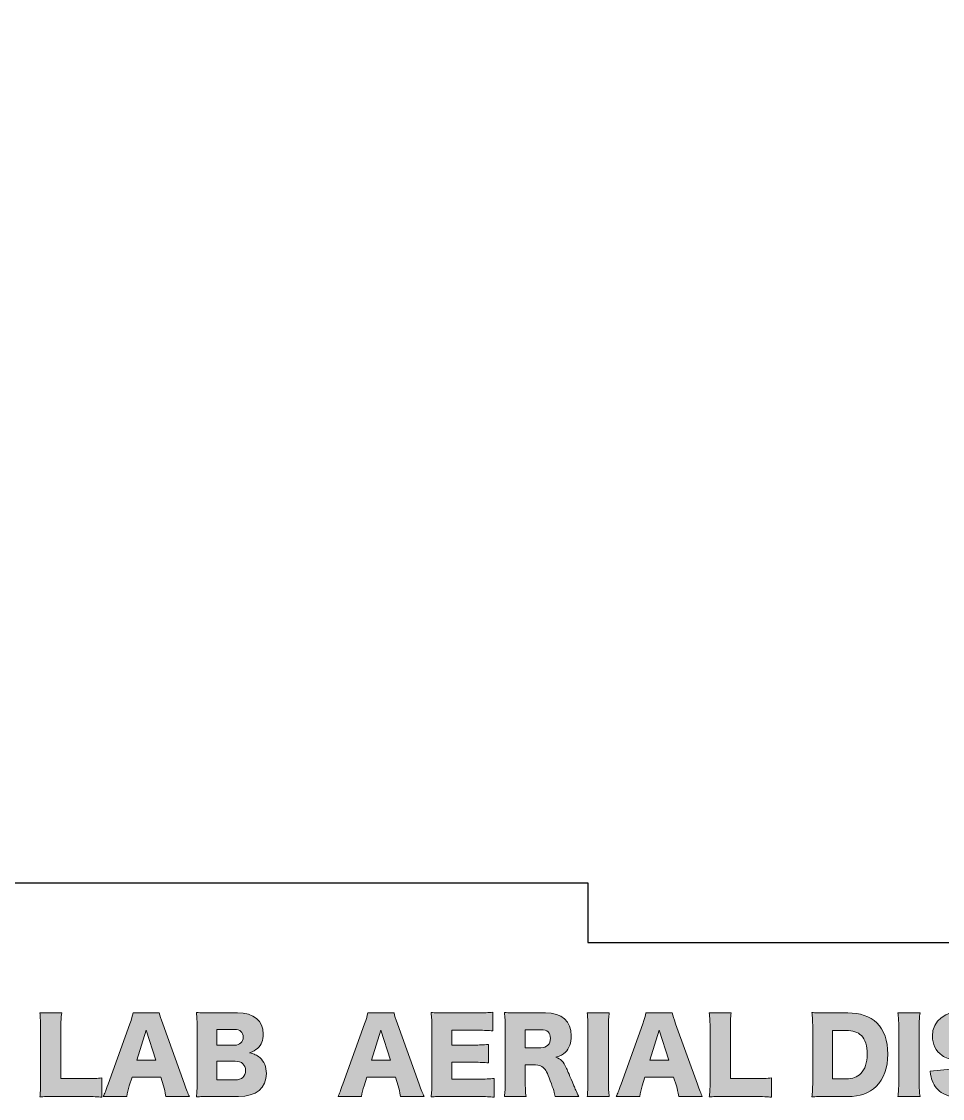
# Model space of a CAD drawing. Header units: millimetres. Extents: x 0 to 329, y 57 to 300.
# Drawn here: x 213.54 to 252.29, y 58.44 to 103.74 of the extents above; entities that cross this region are included whole.
import ezdxf

# ---------------------------------------------------------------- set-up
doc = ezdxf.new("R2010")
doc.units = ezdxf.units.MM
doc.header["$MEASUREMENT"] = 0
doc.layers.get('0').update_dxf_attribs({"lineweight": 0})

# ---------------------------------------------------------------- blocks, each defined once
blk = doc.blocks.new('Block_4')
at = {"true_color": 0x000000, "transparency": 33554687}
h = blk.add_hatch(color=18, dxfattribs=at)
h.dxf.hatch_style = 2
edge = h.paths.add_edge_path()
edge.add_spline(control_points=[(252.646, 59.662), (252.663, 59.51), (252.693, 59.434), (252.756, 59.349), (252.858, 59.222), (253.035, 59.15), (253.251, 59.15), (253.577, 59.15), (253.772, 59.294), (253.772, 59.531), (253.772, 59.662), (253.704, 59.777), (253.594, 59.827), (253.505, 59.87), (253.399, 59.899), (252.959, 60.001), (252.57, 60.086), (252.435, 60.136), (252.278, 60.246), (252.011, 60.432), (251.867, 60.716), (251.867, 61.058), (251.867, 61.71), (252.392, 62.121), (253.226, 62.121), (253.763, 62.121), (254.173, 61.956), (254.402, 61.638), (254.508, 61.499), (254.558, 61.372), (254.614, 61.13), (254.614, 61.13), (253.716, 61.033), (253.716, 61.033), (253.666, 61.308), (253.514, 61.423), (253.192, 61.423), (252.934, 61.423), (252.743, 61.283), (252.743, 61.088), (252.743, 60.97), (252.807, 60.881), (252.942, 60.817), (253.027, 60.779), (253.027, 60.779), (253.526, 60.678), (253.848, 60.61), (254.051, 60.538), (254.212, 60.437), (254.516, 60.246), (254.668, 59.963), (254.668, 59.574), (254.668, 59.256), (254.567, 58.986), (254.372, 58.795), (254.127, 58.558), (253.755, 58.435), (253.26, 58.435), (252.9, 58.435), (252.544, 58.512), (252.316, 58.643), (252.105, 58.761), (251.948, 58.943), (251.859, 59.184), (251.817, 59.286), (251.795, 59.383), (251.766, 59.578), (251.766, 59.578), (252.646, 59.662), (252.646, 59.662)], knot_values=[0, 0, 0, 0, 1, 1, 1, 2, 2, 2, 3, 3, 3, 4, 4, 4, 5, 5, 5, 6, 6, 6, 7, 7, 7, 8, 8, 8, 9, 9, 9, 10, 10, 10, 11, 11, 11, 12, 12, 12, 13, 13, 13, 14, 14, 14, 15, 15, 15, 16, 16, 16, 17, 17, 17, 18, 18, 18, 19, 19, 19, 20, 20, 20, 21, 21, 21, 22, 22, 22, 23, 23, 23, 23], degree=3, periodic=0)
h = blk.add_hatch(color=18, dxfattribs=at)
h.dxf.hatch_style = 2
edge = h.paths.add_edge_path()
edge.add_spline(control_points=[(214.936, 58.516), (214.644, 58.516), (214.471, 58.512), (214.31, 58.503), (214.335, 58.651), (214.344, 58.837), (214.344, 59.121), (214.344, 59.121), (214.344, 61.355), (214.344, 61.355), (214.344, 61.651), (214.335, 61.833), (214.31, 62.036), (214.31, 62.036), (215.232, 62.036), (215.232, 62.036), (215.203, 61.816), (215.198, 61.698), (215.198, 61.367), (215.198, 61.367), (215.198, 59.269), (215.198, 59.269), (215.198, 59.269), (216.222, 59.269), (216.222, 59.269), (216.582, 59.269), (216.726, 59.273), (216.925, 59.298), (216.925, 59.298), (216.925, 58.486), (216.925, 58.486), (216.768, 58.507), (216.561, 58.516), (216.222, 58.516), (216.222, 58.516), (214.936, 58.516), (214.936, 58.516)], knot_values=[0, 0, 0, 0, 1, 1, 1, 2, 2, 2, 3, 3, 3, 4, 4, 4, 5, 5, 5, 6, 6, 6, 7, 7, 7, 8, 8, 8, 9, 9, 9, 10, 10, 10, 11, 11, 11, 12, 12, 12, 12], degree=3, periodic=0)
h = blk.add_hatch(color=18, dxfattribs=at)
h.dxf.hatch_style = 2
edge = h.paths.add_edge_path()
edge.add_spline(control_points=[(218.788, 61.312), (218.788, 61.312), (218.394, 60.043), (218.394, 60.043), (218.394, 60.043), (219.19, 60.043), (219.19, 60.043), (219.19, 60.043), (218.788, 61.312), (218.788, 61.312)], knot_values=[0, 0, 0, 0, 1, 1, 1, 2, 2, 2, 3, 3, 3, 3], degree=3, periodic=0)
edge = h.paths.add_edge_path()
edge.add_spline(control_points=[(219.613, 58.516), (219.579, 58.719), (219.554, 58.829), (219.511, 58.973), (219.511, 58.973), (219.397, 59.332), (219.397, 59.332), (219.397, 59.332), (218.191, 59.332), (218.191, 59.332), (218.191, 59.332), (218.077, 58.973), (218.077, 58.973), (218.022, 58.803), (217.992, 58.672), (217.971, 58.516), (217.971, 58.516), (216.981, 58.516), (216.981, 58.516), (217.044, 58.643), (217.083, 58.744), (217.184, 59.032), (217.184, 59.032), (218.098, 61.579), (218.098, 61.579), (218.174, 61.786), (218.212, 61.913), (218.233, 62.036), (218.233, 62.036), (219.338, 62.036), (219.338, 62.036), (219.367, 61.913), (219.397, 61.803), (219.482, 61.579), (219.482, 61.579), (220.4, 59.032), (220.4, 59.032), (220.48, 58.808), (220.548, 58.634), (220.603, 58.516), (220.603, 58.516), (219.613, 58.516), (219.613, 58.516)], knot_values=[0, 0, 0, 0, 1, 1, 1, 2, 2, 2, 3, 3, 3, 4, 4, 4, 5, 5, 5, 6, 6, 6, 7, 7, 7, 8, 8, 8, 9, 9, 9, 10, 10, 10, 11, 11, 11, 12, 12, 12, 13, 13, 13, 14, 14, 14, 14], degree=3, periodic=0)
h = blk.add_hatch(color=18, dxfattribs=at)
h.dxf.hatch_style = 2
edge = h.paths.add_edge_path()
edge.add_spline(control_points=[(221.76, 59.214), (221.76, 59.214), (222.539, 59.214), (222.539, 59.214), (222.805, 59.214), (222.966, 59.362), (222.966, 59.612), (222.966, 59.857), (222.805, 60.001), (222.534, 60.001), (222.534, 60.001), (221.76, 60.001), (221.76, 60.001), (221.76, 60.001), (221.76, 59.214), (221.76, 59.214)], knot_values=[0, 0, 0, 0, 1, 1, 1, 2, 2, 2, 3, 3, 3, 4, 4, 4, 5, 5, 5, 5], degree=3, periodic=0)
edge = h.paths.add_edge_path()
edge.add_spline(control_points=[(222.505, 60.678), (222.729, 60.678), (222.868, 60.809), (222.868, 61.016), (222.868, 61.223), (222.737, 61.342), (222.496, 61.342), (222.496, 61.342), (221.76, 61.342), (221.76, 61.342), (221.76, 61.342), (221.76, 60.678), (221.76, 60.678), (221.76, 60.678), (222.505, 60.678), (222.505, 60.678)], knot_values=[0, 0, 0, 0, 1, 1, 1, 2, 2, 2, 3, 3, 3, 4, 4, 4, 5, 5, 5, 5], degree=3, periodic=0)
edge = h.paths.add_edge_path()
edge.add_spline(control_points=[(221.523, 58.516), (221.202, 58.516), (221.079, 58.512), (220.897, 58.503), (220.922, 58.685), (220.931, 58.829), (220.931, 59.125), (220.931, 59.125), (220.931, 61.439), (220.931, 61.439), (220.931, 61.664), (220.922, 61.846), (220.897, 62.049), (221.113, 62.036), (221.172, 62.036), (221.519, 62.036), (221.519, 62.036), (222.627, 62.036), (222.627, 62.036), (223.313, 62.036), (223.715, 61.706), (223.715, 61.147), (223.715, 60.889), (223.63, 60.686), (223.469, 60.542), (223.376, 60.462), (223.3, 60.42), (223.127, 60.356), (223.334, 60.31), (223.444, 60.259), (223.567, 60.153), (223.749, 59.992), (223.842, 59.764), (223.842, 59.485), (223.842, 58.875), (223.41, 58.516), (222.674, 58.516), (222.674, 58.516), (221.523, 58.516), (221.523, 58.516)], knot_values=[0, 0, 0, 0, 1, 1, 1, 2, 2, 2, 3, 3, 3, 4, 4, 4, 5, 5, 5, 6, 6, 6, 7, 7, 7, 8, 8, 8, 9, 9, 9, 10, 10, 10, 11, 11, 11, 12, 12, 12, 13, 13, 13, 13], degree=3, periodic=0)
h = blk.add_hatch(color=18, dxfattribs=at)
h.dxf.hatch_style = 2
edge = h.paths.add_edge_path()
edge.add_spline(control_points=[(228.664, 61.312), (228.664, 61.312), (228.271, 60.043), (228.271, 60.043), (228.271, 60.043), (229.066, 60.043), (229.066, 60.043), (229.066, 60.043), (228.664, 61.312), (228.664, 61.312)], knot_values=[0, 0, 0, 0, 1, 1, 1, 2, 2, 2, 3, 3, 3, 3], degree=3, periodic=0)
edge = h.paths.add_edge_path()
edge.add_spline(control_points=[(229.489, 58.516), (229.455, 58.719), (229.43, 58.829), (229.388, 58.973), (229.388, 58.973), (229.274, 59.332), (229.274, 59.332), (229.274, 59.332), (228.067, 59.332), (228.067, 59.332), (228.067, 59.332), (227.953, 58.973), (227.953, 58.973), (227.898, 58.803), (227.869, 58.672), (227.848, 58.516), (227.848, 58.516), (226.857, 58.516), (226.857, 58.516), (226.921, 58.643), (226.959, 58.744), (227.06, 59.032), (227.06, 59.032), (227.974, 61.579), (227.974, 61.579), (228.051, 61.786), (228.089, 61.913), (228.11, 62.036), (228.11, 62.036), (229.214, 62.036), (229.214, 62.036), (229.244, 61.913), (229.274, 61.803), (229.358, 61.579), (229.358, 61.579), (230.276, 59.032), (230.276, 59.032), (230.357, 58.808), (230.424, 58.634), (230.479, 58.516), (230.479, 58.516), (229.489, 58.516), (229.489, 58.516)], knot_values=[0, 0, 0, 0, 1, 1, 1, 2, 2, 2, 3, 3, 3, 4, 4, 4, 5, 5, 5, 6, 6, 6, 7, 7, 7, 8, 8, 8, 9, 9, 9, 10, 10, 10, 11, 11, 11, 12, 12, 12, 13, 13, 13, 14, 14, 14, 14], degree=3, periodic=0)
h = blk.add_hatch(color=18, dxfattribs=at)
h.dxf.hatch_style = 2
edge = h.paths.add_edge_path()
edge.add_spline(control_points=[(233.426, 58.486), (233.244, 58.507), (233.092, 58.516), (232.728, 58.516), (232.728, 58.516), (231.395, 58.516), (231.395, 58.516), (231.073, 58.516), (230.955, 58.512), (230.773, 58.503), (230.798, 58.672), (230.807, 58.829), (230.807, 59.121), (230.807, 59.121), (230.807, 61.431), (230.807, 61.431), (230.807, 61.693), (230.798, 61.841), (230.773, 62.049), (230.946, 62.04), (231.065, 62.036), (231.395, 62.036), (231.395, 62.036), (232.745, 62.036), (232.745, 62.036), (233.032, 62.036), (233.176, 62.044), (233.375, 62.065), (233.375, 62.065), (233.375, 61.274), (233.375, 61.274), (233.18, 61.295), (233.028, 61.304), (232.745, 61.304), (232.745, 61.304), (231.644, 61.304), (231.644, 61.304), (231.644, 61.304), (231.644, 60.682), (231.644, 60.682), (231.644, 60.682), (232.558, 60.682), (232.558, 60.682), (232.838, 60.682), (232.939, 60.686), (233.193, 60.712), (233.193, 60.712), (233.193, 59.929), (233.193, 59.929), (232.994, 59.95), (232.851, 59.958), (232.558, 59.958), (232.558, 59.958), (231.644, 59.958), (231.644, 59.958), (231.644, 59.958), (231.644, 59.248), (231.644, 59.248), (231.644, 59.248), (232.736, 59.248), (232.736, 59.248), (233.058, 59.248), (233.244, 59.256), (233.426, 59.277), (233.426, 59.277), (233.426, 58.486), (233.426, 58.486)], knot_values=[0, 0, 0, 0, 1, 1, 1, 2, 2, 2, 3, 3, 3, 4, 4, 4, 5, 5, 5, 6, 6, 6, 7, 7, 7, 8, 8, 8, 9, 9, 9, 10, 10, 10, 11, 11, 11, 12, 12, 12, 13, 13, 13, 14, 14, 14, 15, 15, 15, 16, 16, 16, 17, 17, 17, 18, 18, 18, 19, 19, 19, 20, 20, 20, 21, 21, 21, 22, 22, 22, 22], degree=3, periodic=0)
h = blk.add_hatch(color=18, dxfattribs=at)
h.dxf.hatch_style = 2
edge = h.paths.add_edge_path()
edge.add_spline(control_points=[(235.395, 60.572), (235.645, 60.572), (235.797, 60.724), (235.797, 60.965), (235.797, 61.202), (235.661, 61.325), (235.399, 61.325), (235.399, 61.325), (234.735, 61.325), (234.735, 61.325), (234.735, 61.325), (234.735, 60.572), (234.735, 60.572), (234.735, 60.572), (235.395, 60.572), (235.395, 60.572)], knot_values=[0, 0, 0, 0, 1, 1, 1, 2, 2, 2, 3, 3, 3, 4, 4, 4, 5, 5, 5, 5], degree=3, periodic=0)
edge = h.paths.add_edge_path()
edge.add_spline(control_points=[(235.996, 58.516), (235.97, 58.651), (235.919, 58.825), (235.789, 59.176), (235.653, 59.544), (235.602, 59.641), (235.496, 59.734), (235.408, 59.815), (235.302, 59.849), (235.166, 59.849), (235.166, 59.849), (234.735, 59.849), (234.735, 59.849), (234.735, 59.849), (234.735, 59.155), (234.735, 59.155), (234.735, 58.867), (234.743, 58.71), (234.769, 58.516), (234.769, 58.516), (233.859, 58.516), (233.859, 58.516), (233.884, 58.71), (233.893, 58.837), (233.893, 59.15), (233.893, 59.15), (233.893, 61.427), (233.893, 61.427), (233.893, 61.689), (233.884, 61.846), (233.859, 62.049), (234.045, 62.04), (234.202, 62.036), (234.489, 62.036), (234.489, 62.036), (235.589, 62.036), (235.589, 62.036), (236.275, 62.036), (236.673, 61.681), (236.673, 61.071), (236.673, 60.771), (236.588, 60.534), (236.423, 60.377), (236.317, 60.28), (236.228, 60.233), (236.021, 60.166), (236.237, 60.098), (236.334, 60.001), (236.47, 59.7), (236.533, 59.565), (236.592, 59.421), (236.783, 58.964), (236.829, 58.846), (236.88, 58.74), (236.986, 58.516), (236.986, 58.516), (235.996, 58.516), (235.996, 58.516)], knot_values=[0, 0, 0, 0, 1, 1, 1, 2, 2, 2, 3, 3, 3, 4, 4, 4, 5, 5, 5, 6, 6, 6, 7, 7, 7, 8, 8, 8, 9, 9, 9, 10, 10, 10, 11, 11, 11, 12, 12, 12, 13, 13, 13, 14, 14, 14, 15, 15, 15, 16, 16, 16, 17, 17, 17, 18, 18, 18, 19, 19, 19, 19], degree=3, periodic=0)
h = blk.add_hatch(color=18, dxfattribs=at)
h.dxf.hatch_style = 2
edge = h.paths.add_edge_path()
edge.add_spline(control_points=[(238.27, 62.036), (238.245, 61.863), (238.236, 61.719), (238.236, 61.41), (238.236, 61.41), (238.236, 59.142), (238.236, 59.142), (238.236, 58.85), (238.245, 58.693), (238.27, 58.516), (238.27, 58.516), (237.339, 58.516), (237.339, 58.516), (237.364, 58.681), (237.373, 58.858), (237.373, 59.142), (237.373, 59.142), (237.373, 61.41), (237.373, 61.41), (237.373, 61.727), (237.364, 61.85), (237.339, 62.036), (237.339, 62.036), (238.27, 62.036), (238.27, 62.036)], knot_values=[0, 0, 0, 0, 1, 1, 1, 2, 2, 2, 3, 3, 3, 4, 4, 4, 5, 5, 5, 6, 6, 6, 7, 7, 7, 8, 8, 8, 8], degree=3, periodic=0)
h = blk.add_hatch(color=18, dxfattribs=at)
h.dxf.hatch_style = 2
edge = h.paths.add_edge_path()
edge.add_spline(control_points=[(240.369, 61.312), (240.369, 61.312), (239.976, 60.043), (239.976, 60.043), (239.976, 60.043), (240.771, 60.043), (240.771, 60.043), (240.771, 60.043), (240.369, 61.312), (240.369, 61.312)], knot_values=[0, 0, 0, 0, 1, 1, 1, 2, 2, 2, 3, 3, 3, 3], degree=3, periodic=0)
edge = h.paths.add_edge_path()
edge.add_spline(control_points=[(241.194, 58.516), (241.16, 58.719), (241.135, 58.829), (241.093, 58.973), (241.093, 58.973), (240.979, 59.332), (240.979, 59.332), (240.979, 59.332), (239.772, 59.332), (239.772, 59.332), (239.772, 59.332), (239.658, 58.973), (239.658, 58.973), (239.603, 58.803), (239.574, 58.672), (239.553, 58.516), (239.553, 58.516), (238.563, 58.516), (238.563, 58.516), (238.626, 58.643), (238.664, 58.744), (238.765, 59.032), (238.765, 59.032), (239.679, 61.579), (239.679, 61.579), (239.756, 61.786), (239.794, 61.913), (239.815, 62.036), (239.815, 62.036), (240.919, 62.036), (240.919, 62.036), (240.949, 61.913), (240.979, 61.803), (241.063, 61.579), (241.063, 61.579), (241.981, 59.032), (241.981, 59.032), (242.062, 58.808), (242.129, 58.634), (242.184, 58.516), (242.184, 58.516), (241.194, 58.516), (241.194, 58.516)], knot_values=[0, 0, 0, 0, 1, 1, 1, 2, 2, 2, 3, 3, 3, 4, 4, 4, 5, 5, 5, 6, 6, 6, 7, 7, 7, 8, 8, 8, 9, 9, 9, 10, 10, 10, 11, 11, 11, 12, 12, 12, 13, 13, 13, 14, 14, 14, 14], degree=3, periodic=0)
h = blk.add_hatch(color=18, dxfattribs=at)
h.dxf.hatch_style = 2
edge = h.paths.add_edge_path()
edge.add_spline(control_points=[(243.104, 58.516), (242.812, 58.516), (242.639, 58.512), (242.478, 58.503), (242.503, 58.651), (242.512, 58.837), (242.512, 59.121), (242.512, 59.121), (242.512, 61.355), (242.512, 61.355), (242.512, 61.651), (242.503, 61.833), (242.478, 62.036), (242.478, 62.036), (243.4, 62.036), (243.4, 62.036), (243.371, 61.816), (243.367, 61.698), (243.367, 61.367), (243.367, 61.367), (243.367, 59.269), (243.367, 59.269), (243.367, 59.269), (244.391, 59.269), (244.391, 59.269), (244.75, 59.269), (244.894, 59.273), (245.093, 59.298), (245.093, 59.298), (245.093, 58.486), (245.093, 58.486), (244.936, 58.507), (244.729, 58.516), (244.391, 58.516), (244.391, 58.516), (243.104, 58.516), (243.104, 58.516)], knot_values=[0, 0, 0, 0, 1, 1, 1, 2, 2, 2, 3, 3, 3, 4, 4, 4, 5, 5, 5, 6, 6, 6, 7, 7, 7, 8, 8, 8, 9, 9, 9, 10, 10, 10, 11, 11, 11, 12, 12, 12, 12], degree=3, periodic=0)
h = blk.add_hatch(color=18, dxfattribs=at)
h.dxf.hatch_style = 2
edge = h.paths.add_edge_path()
edge.add_spline(control_points=[(248.234, 59.256), (248.51, 59.256), (248.704, 59.328), (248.856, 59.48), (249.03, 59.658), (249.123, 59.942), (249.123, 60.293), (249.123, 60.652), (249.043, 60.915), (248.877, 61.08), (248.729, 61.228), (248.526, 61.295), (248.222, 61.295), (248.222, 61.295), (247.668, 61.295), (247.668, 61.295), (247.668, 61.295), (247.668, 59.256), (247.668, 59.256), (247.668, 59.256), (248.234, 59.256), (248.234, 59.256)], knot_values=[0, 0, 0, 0, 1, 1, 1, 2, 2, 2, 3, 3, 3, 4, 4, 4, 5, 5, 5, 6, 6, 6, 7, 7, 7, 7], degree=3, periodic=0)
edge = h.paths.add_edge_path()
edge.add_spline(control_points=[(246.83, 61.427), (246.83, 61.714), (246.821, 61.854), (246.791, 62.049), (246.961, 62.04), (247.067, 62.036), (247.418, 62.036), (247.418, 62.036), (248.302, 62.036), (248.302, 62.036), (248.822, 62.036), (249.241, 61.892), (249.525, 61.617), (249.834, 61.312), (249.99, 60.868), (249.99, 60.305), (249.99, 59.726), (249.821, 59.26), (249.499, 58.939), (249.216, 58.66), (248.814, 58.516), (248.31, 58.516), (248.31, 58.516), (247.418, 58.516), (247.418, 58.516), (247.092, 58.516), (246.974, 58.512), (246.796, 58.503), (246.821, 58.689), (246.83, 58.829), (246.83, 59.121), (246.83, 59.121), (246.83, 61.427), (246.83, 61.427)], knot_values=[0, 0, 0, 0, 1, 1, 1, 2, 2, 2, 3, 3, 3, 4, 4, 4, 5, 5, 5, 6, 6, 6, 7, 7, 7, 8, 8, 8, 9, 9, 9, 10, 10, 10, 11, 11, 11, 11], degree=3, periodic=0)
h = blk.add_hatch(color=18, dxfattribs=at)
h.dxf.hatch_style = 2
edge = h.paths.add_edge_path()
edge.add_spline(control_points=[(251.346, 62.036), (251.321, 61.863), (251.312, 61.719), (251.312, 61.41), (251.312, 61.41), (251.312, 59.142), (251.312, 59.142), (251.312, 58.85), (251.321, 58.693), (251.346, 58.516), (251.346, 58.516), (250.415, 58.516), (250.415, 58.516), (250.441, 58.681), (250.449, 58.858), (250.449, 59.142), (250.449, 59.142), (250.449, 61.41), (250.449, 61.41), (250.449, 61.727), (250.441, 61.85), (250.415, 62.036), (250.415, 62.036), (251.346, 62.036), (251.346, 62.036)], knot_values=[0, 0, 0, 0, 1, 1, 1, 2, 2, 2, 3, 3, 3, 4, 4, 4, 5, 5, 5, 6, 6, 6, 7, 7, 7, 8, 8, 8, 8], degree=3, periodic=0)
for points, knots in [([(252.646, 59.662), (252.663, 59.51), (252.693, 59.434), (252.756, 59.349), (252.858, 59.222), (253.035, 59.15), (253.251, 59.15), (253.577, 59.15), (253.772, 59.294), (253.772, 59.531), (253.772, 59.662), (253.704, 59.777), (253.594, 59.827), (253.505, 59.87), (253.399, 59.899), (252.959, 60.001), (252.57, 60.086), (252.435, 60.136), (252.278, 60.246), (252.011, 60.432), (251.867, 60.716), (251.867, 61.058), (251.867, 61.71), (252.392, 62.121), (253.226, 62.121), (253.763, 62.121), (254.173, 61.956), (254.402, 61.638), (254.508, 61.499), (254.558, 61.372), (254.614, 61.13), (254.614, 61.13), (253.716, 61.033), (253.716, 61.033), (253.666, 61.308), (253.514, 61.423), (253.192, 61.423), (252.934, 61.423), (252.743, 61.283), (252.743, 61.088), (252.743, 60.97), (252.807, 60.881), (252.942, 60.817), (253.027, 60.779), (253.027, 60.779), (253.526, 60.678), (253.848, 60.61), (254.051, 60.538), (254.212, 60.437), (254.516, 60.246), (254.668, 59.963), (254.668, 59.574), (254.668, 59.256), (254.567, 58.986), (254.372, 58.795), (254.127, 58.558), (253.755, 58.435), (253.26, 58.435), (252.9, 58.435), (252.544, 58.512), (252.316, 58.643), (252.105, 58.761), (251.948, 58.943), (251.859, 59.184), (251.817, 59.286), (251.795, 59.383), (251.766, 59.578), (251.766, 59.578), (252.646, 59.662), (252.646, 59.662)], [0, 0, 0, 0, 1, 1, 1, 2, 2, 2, 3, 3, 3, 4, 4, 4, 5, 5, 5, 6, 6, 6, 7, 7, 7, 8, 8, 8, 9, 9, 9, 10, 10, 10, 11, 11, 11, 12, 12, 12, 13, 13, 13, 14, 14, 14, 15, 15, 15, 16, 16, 16, 17, 17, 17, 18, 18, 18, 19, 19, 19, 20, 20, 20, 21, 21, 21, 22, 22, 22, 23, 23, 23, 23]), ([(214.936, 58.516), (214.644, 58.516), (214.471, 58.512), (214.31, 58.503), (214.335, 58.651), (214.344, 58.837), (214.344, 59.121), (214.344, 59.121), (214.344, 61.355), (214.344, 61.355), (214.344, 61.651), (214.335, 61.833), (214.31, 62.036), (214.31, 62.036), (215.232, 62.036), (215.232, 62.036), (215.203, 61.816), (215.198, 61.698), (215.198, 61.367), (215.198, 61.367), (215.198, 59.269), (215.198, 59.269), (215.198, 59.269), (216.222, 59.269), (216.222, 59.269), (216.582, 59.269), (216.726, 59.273), (216.925, 59.298), (216.925, 59.298), (216.925, 58.486), (216.925, 58.486), (216.768, 58.507), (216.561, 58.516), (216.222, 58.516), (216.222, 58.516), (214.936, 58.516), (214.936, 58.516)], [0, 0, 0, 0, 1, 1, 1, 2, 2, 2, 3, 3, 3, 4, 4, 4, 5, 5, 5, 6, 6, 6, 7, 7, 7, 8, 8, 8, 9, 9, 9, 10, 10, 10, 11, 11, 11, 12, 12, 12, 12]), ([(219.613, 58.516), (219.579, 58.719), (219.554, 58.829), (219.511, 58.973), (219.511, 58.973), (219.397, 59.332), (219.397, 59.332), (219.397, 59.332), (218.191, 59.332), (218.191, 59.332), (218.191, 59.332), (218.077, 58.973), (218.077, 58.973), (218.022, 58.803), (217.992, 58.672), (217.971, 58.516), (217.971, 58.516), (216.981, 58.516), (216.981, 58.516), (217.044, 58.643), (217.083, 58.744), (217.184, 59.032), (217.184, 59.032), (218.098, 61.579), (218.098, 61.579), (218.174, 61.786), (218.212, 61.913), (218.233, 62.036), (218.233, 62.036), (219.338, 62.036), (219.338, 62.036), (219.367, 61.913), (219.397, 61.803), (219.482, 61.579), (219.482, 61.579), (220.4, 59.032), (220.4, 59.032), (220.48, 58.808), (220.548, 58.634), (220.603, 58.516), (220.603, 58.516), (219.613, 58.516), (219.613, 58.516)], [0, 0, 0, 0, 1, 1, 1, 2, 2, 2, 3, 3, 3, 4, 4, 4, 5, 5, 5, 6, 6, 6, 7, 7, 7, 8, 8, 8, 9, 9, 9, 10, 10, 10, 11, 11, 11, 12, 12, 12, 13, 13, 13, 14, 14, 14, 14]), ([(221.523, 58.516), (221.202, 58.516), (221.079, 58.512), (220.897, 58.503), (220.922, 58.685), (220.931, 58.829), (220.931, 59.125), (220.931, 59.125), (220.931, 61.439), (220.931, 61.439), (220.931, 61.664), (220.922, 61.846), (220.897, 62.049), (221.113, 62.036), (221.172, 62.036), (221.519, 62.036), (221.519, 62.036), (222.627, 62.036), (222.627, 62.036), (223.313, 62.036), (223.715, 61.706), (223.715, 61.147), (223.715, 60.889), (223.63, 60.686), (223.469, 60.542), (223.376, 60.462), (223.3, 60.42), (223.127, 60.356), (223.334, 60.31), (223.444, 60.259), (223.567, 60.153), (223.749, 59.992), (223.842, 59.764), (223.842, 59.485), (223.842, 58.875), (223.41, 58.516), (222.674, 58.516), (222.674, 58.516), (221.523, 58.516), (221.523, 58.516)], [0, 0, 0, 0, 1, 1, 1, 2, 2, 2, 3, 3, 3, 4, 4, 4, 5, 5, 5, 6, 6, 6, 7, 7, 7, 8, 8, 8, 9, 9, 9, 10, 10, 10, 11, 11, 11, 12, 12, 12, 13, 13, 13, 13]), ([(229.489, 58.516), (229.455, 58.719), (229.43, 58.829), (229.388, 58.973), (229.388, 58.973), (229.274, 59.332), (229.274, 59.332), (229.274, 59.332), (228.067, 59.332), (228.067, 59.332), (228.067, 59.332), (227.953, 58.973), (227.953, 58.973), (227.898, 58.803), (227.869, 58.672), (227.848, 58.516), (227.848, 58.516), (226.857, 58.516), (226.857, 58.516), (226.921, 58.643), (226.959, 58.744), (227.06, 59.032), (227.06, 59.032), (227.974, 61.579), (227.974, 61.579), (228.051, 61.786), (228.089, 61.913), (228.11, 62.036), (228.11, 62.036), (229.214, 62.036), (229.214, 62.036), (229.244, 61.913), (229.274, 61.803), (229.358, 61.579), (229.358, 61.579), (230.276, 59.032), (230.276, 59.032), (230.357, 58.808), (230.424, 58.634), (230.479, 58.516), (230.479, 58.516), (229.489, 58.516), (229.489, 58.516)], [0, 0, 0, 0, 1, 1, 1, 2, 2, 2, 3, 3, 3, 4, 4, 4, 5, 5, 5, 6, 6, 6, 7, 7, 7, 8, 8, 8, 9, 9, 9, 10, 10, 10, 11, 11, 11, 12, 12, 12, 13, 13, 13, 14, 14, 14, 14]), ([(233.426, 58.486), (233.244, 58.507), (233.092, 58.516), (232.728, 58.516), (232.728, 58.516), (231.395, 58.516), (231.395, 58.516), (231.073, 58.516), (230.955, 58.512), (230.773, 58.503), (230.798, 58.672), (230.807, 58.829), (230.807, 59.121), (230.807, 59.121), (230.807, 61.431), (230.807, 61.431), (230.807, 61.693), (230.798, 61.841), (230.773, 62.049), (230.946, 62.04), (231.065, 62.036), (231.395, 62.036), (231.395, 62.036), (232.745, 62.036), (232.745, 62.036), (233.032, 62.036), (233.176, 62.044), (233.375, 62.065), (233.375, 62.065), (233.375, 61.274), (233.375, 61.274), (233.18, 61.295), (233.028, 61.304), (232.745, 61.304), (232.745, 61.304), (231.644, 61.304), (231.644, 61.304), (231.644, 61.304), (231.644, 60.682), (231.644, 60.682), (231.644, 60.682), (232.558, 60.682), (232.558, 60.682), (232.838, 60.682), (232.939, 60.686), (233.193, 60.712), (233.193, 60.712), (233.193, 59.929), (233.193, 59.929), (232.994, 59.95), (232.851, 59.958), (232.558, 59.958), (232.558, 59.958), (231.644, 59.958), (231.644, 59.958), (231.644, 59.958), (231.644, 59.248), (231.644, 59.248), (231.644, 59.248), (232.736, 59.248), (232.736, 59.248), (233.058, 59.248), (233.244, 59.256), (233.426, 59.277), (233.426, 59.277), (233.426, 58.486), (233.426, 58.486)], [0, 0, 0, 0, 1, 1, 1, 2, 2, 2, 3, 3, 3, 4, 4, 4, 5, 5, 5, 6, 6, 6, 7, 7, 7, 8, 8, 8, 9, 9, 9, 10, 10, 10, 11, 11, 11, 12, 12, 12, 13, 13, 13, 14, 14, 14, 15, 15, 15, 16, 16, 16, 17, 17, 17, 18, 18, 18, 19, 19, 19, 20, 20, 20, 21, 21, 21, 22, 22, 22, 22]), ([(235.996, 58.516), (235.97, 58.651), (235.919, 58.825), (235.789, 59.176), (235.653, 59.544), (235.602, 59.641), (235.496, 59.734), (235.408, 59.815), (235.302, 59.849), (235.166, 59.849), (235.166, 59.849), (234.735, 59.849), (234.735, 59.849), (234.735, 59.849), (234.735, 59.155), (234.735, 59.155), (234.735, 58.867), (234.743, 58.71), (234.769, 58.516), (234.769, 58.516), (233.859, 58.516), (233.859, 58.516), (233.884, 58.71), (233.893, 58.837), (233.893, 59.15), (233.893, 59.15), (233.893, 61.427), (233.893, 61.427), (233.893, 61.689), (233.884, 61.846), (233.859, 62.049), (234.045, 62.04), (234.202, 62.036), (234.489, 62.036), (234.489, 62.036), (235.589, 62.036), (235.589, 62.036), (236.275, 62.036), (236.673, 61.681), (236.673, 61.071), (236.673, 60.771), (236.588, 60.534), (236.423, 60.377), (236.317, 60.28), (236.228, 60.233), (236.021, 60.166), (236.237, 60.098), (236.334, 60.001), (236.47, 59.7), (236.533, 59.565), (236.592, 59.421), (236.783, 58.964), (236.829, 58.846), (236.88, 58.74), (236.986, 58.516), (236.986, 58.516), (235.996, 58.516), (235.996, 58.516)], [0, 0, 0, 0, 1, 1, 1, 2, 2, 2, 3, 3, 3, 4, 4, 4, 5, 5, 5, 6, 6, 6, 7, 7, 7, 8, 8, 8, 9, 9, 9, 10, 10, 10, 11, 11, 11, 12, 12, 12, 13, 13, 13, 14, 14, 14, 15, 15, 15, 16, 16, 16, 17, 17, 17, 18, 18, 18, 19, 19, 19, 19]), ([(238.27, 62.036), (238.245, 61.863), (238.236, 61.719), (238.236, 61.41), (238.236, 61.41), (238.236, 59.142), (238.236, 59.142), (238.236, 58.85), (238.245, 58.693), (238.27, 58.516), (238.27, 58.516), (237.339, 58.516), (237.339, 58.516), (237.364, 58.681), (237.373, 58.858), (237.373, 59.142), (237.373, 59.142), (237.373, 61.41), (237.373, 61.41), (237.373, 61.727), (237.364, 61.85), (237.339, 62.036), (237.339, 62.036), (238.27, 62.036), (238.27, 62.036)], [0, 0, 0, 0, 1, 1, 1, 2, 2, 2, 3, 3, 3, 4, 4, 4, 5, 5, 5, 6, 6, 6, 7, 7, 7, 8, 8, 8, 8]), ([(241.194, 58.516), (241.16, 58.719), (241.135, 58.829), (241.093, 58.973), (241.093, 58.973), (240.979, 59.332), (240.979, 59.332), (240.979, 59.332), (239.772, 59.332), (239.772, 59.332), (239.772, 59.332), (239.658, 58.973), (239.658, 58.973), (239.603, 58.803), (239.574, 58.672), (239.553, 58.516), (239.553, 58.516), (238.563, 58.516), (238.563, 58.516), (238.626, 58.643), (238.664, 58.744), (238.765, 59.032), (238.765, 59.032), (239.679, 61.579), (239.679, 61.579), (239.756, 61.786), (239.794, 61.913), (239.815, 62.036), (239.815, 62.036), (240.919, 62.036), (240.919, 62.036), (240.949, 61.913), (240.979, 61.803), (241.063, 61.579), (241.063, 61.579), (241.981, 59.032), (241.981, 59.032), (242.062, 58.808), (242.129, 58.634), (242.184, 58.516), (242.184, 58.516), (241.194, 58.516), (241.194, 58.516)], [0, 0, 0, 0, 1, 1, 1, 2, 2, 2, 3, 3, 3, 4, 4, 4, 5, 5, 5, 6, 6, 6, 7, 7, 7, 8, 8, 8, 9, 9, 9, 10, 10, 10, 11, 11, 11, 12, 12, 12, 13, 13, 13, 14, 14, 14, 14]), ([(243.104, 58.516), (242.812, 58.516), (242.639, 58.512), (242.478, 58.503), (242.503, 58.651), (242.512, 58.837), (242.512, 59.121), (242.512, 59.121), (242.512, 61.355), (242.512, 61.355), (242.512, 61.651), (242.503, 61.833), (242.478, 62.036), (242.478, 62.036), (243.4, 62.036), (243.4, 62.036), (243.371, 61.816), (243.367, 61.698), (243.367, 61.367), (243.367, 61.367), (243.367, 59.269), (243.367, 59.269), (243.367, 59.269), (244.391, 59.269), (244.391, 59.269), (244.75, 59.269), (244.894, 59.273), (245.093, 59.298), (245.093, 59.298), (245.093, 58.486), (245.093, 58.486), (244.936, 58.507), (244.729, 58.516), (244.391, 58.516), (244.391, 58.516), (243.104, 58.516), (243.104, 58.516)], [0, 0, 0, 0, 1, 1, 1, 2, 2, 2, 3, 3, 3, 4, 4, 4, 5, 5, 5, 6, 6, 6, 7, 7, 7, 8, 8, 8, 9, 9, 9, 10, 10, 10, 11, 11, 11, 12, 12, 12, 12]), ([(246.83, 61.427), (246.83, 61.714), (246.821, 61.854), (246.791, 62.049), (246.961, 62.04), (247.067, 62.036), (247.418, 62.036), (247.418, 62.036), (248.302, 62.036), (248.302, 62.036), (248.822, 62.036), (249.241, 61.892), (249.525, 61.617), (249.834, 61.312), (249.99, 60.868), (249.99, 60.305), (249.99, 59.726), (249.821, 59.26), (249.499, 58.939), (249.216, 58.66), (248.814, 58.516), (248.31, 58.516), (248.31, 58.516), (247.418, 58.516), (247.418, 58.516), (247.092, 58.516), (246.974, 58.512), (246.796, 58.503), (246.821, 58.689), (246.83, 58.829), (246.83, 59.121), (246.83, 59.121), (246.83, 61.427), (246.83, 61.427)], [0, 0, 0, 0, 1, 1, 1, 2, 2, 2, 3, 3, 3, 4, 4, 4, 5, 5, 5, 6, 6, 6, 7, 7, 7, 8, 8, 8, 9, 9, 9, 10, 10, 10, 11, 11, 11, 11]), ([(251.346, 62.036), (251.321, 61.863), (251.312, 61.719), (251.312, 61.41), (251.312, 61.41), (251.312, 59.142), (251.312, 59.142), (251.312, 58.85), (251.321, 58.693), (251.346, 58.516), (251.346, 58.516), (250.415, 58.516), (250.415, 58.516), (250.441, 58.681), (250.449, 58.858), (250.449, 59.142), (250.449, 59.142), (250.449, 61.41), (250.449, 61.41), (250.449, 61.727), (250.441, 61.85), (250.415, 62.036), (250.415, 62.036), (251.346, 62.036), (251.346, 62.036)], [0, 0, 0, 0, 1, 1, 1, 2, 2, 2, 3, 3, 3, 4, 4, 4, 5, 5, 5, 6, 6, 6, 7, 7, 7, 8, 8, 8, 8]), ([(218.788, 61.312), (218.788, 61.312), (218.394, 60.043), (218.394, 60.043), (218.394, 60.043), (219.19, 60.043), (219.19, 60.043), (219.19, 60.043), (218.788, 61.312), (218.788, 61.312)], [0, 0, 0, 0, 1, 1, 1, 2, 2, 2, 3, 3, 3, 3]), ([(222.505, 60.678), (222.729, 60.678), (222.868, 60.809), (222.868, 61.016), (222.868, 61.223), (222.737, 61.342), (222.496, 61.342), (222.496, 61.342), (221.76, 61.342), (221.76, 61.342), (221.76, 61.342), (221.76, 60.678), (221.76, 60.678), (221.76, 60.678), (222.505, 60.678), (222.505, 60.678)], [0, 0, 0, 0, 1, 1, 1, 2, 2, 2, 3, 3, 3, 4, 4, 4, 5, 5, 5, 5]), ([(228.664, 61.312), (228.664, 61.312), (228.271, 60.043), (228.271, 60.043), (228.271, 60.043), (229.066, 60.043), (229.066, 60.043), (229.066, 60.043), (228.664, 61.312), (228.664, 61.312)], [0, 0, 0, 0, 1, 1, 1, 2, 2, 2, 3, 3, 3, 3]), ([(235.395, 60.572), (235.645, 60.572), (235.797, 60.724), (235.797, 60.965), (235.797, 61.202), (235.661, 61.325), (235.399, 61.325), (235.399, 61.325), (234.735, 61.325), (234.735, 61.325), (234.735, 61.325), (234.735, 60.572), (234.735, 60.572), (234.735, 60.572), (235.395, 60.572), (235.395, 60.572)], [0, 0, 0, 0, 1, 1, 1, 2, 2, 2, 3, 3, 3, 4, 4, 4, 5, 5, 5, 5]), ([(240.369, 61.312), (240.369, 61.312), (239.976, 60.043), (239.976, 60.043), (239.976, 60.043), (240.771, 60.043), (240.771, 60.043), (240.771, 60.043), (240.369, 61.312), (240.369, 61.312)], [0, 0, 0, 0, 1, 1, 1, 2, 2, 2, 3, 3, 3, 3]), ([(248.234, 59.256), (248.51, 59.256), (248.704, 59.328), (248.856, 59.48), (249.03, 59.658), (249.123, 59.942), (249.123, 60.293), (249.123, 60.652), (249.043, 60.915), (248.877, 61.08), (248.729, 61.228), (248.526, 61.295), (248.222, 61.295), (248.222, 61.295), (247.668, 61.295), (247.668, 61.295), (247.668, 61.295), (247.668, 59.256), (247.668, 59.256), (247.668, 59.256), (248.234, 59.256), (248.234, 59.256)], [0, 0, 0, 0, 1, 1, 1, 2, 2, 2, 3, 3, 3, 4, 4, 4, 5, 5, 5, 6, 6, 6, 7, 7, 7, 7]), ([(221.76, 59.214), (221.76, 59.214), (222.539, 59.214), (222.539, 59.214), (222.805, 59.214), (222.966, 59.362), (222.966, 59.612), (222.966, 59.857), (222.805, 60.001), (222.534, 60.001), (222.534, 60.001), (221.76, 60.001), (221.76, 60.001), (221.76, 60.001), (221.76, 59.214), (221.76, 59.214)], [0, 0, 0, 0, 1, 1, 1, 2, 2, 2, 3, 3, 3, 4, 4, 4, 5, 5, 5, 5])]:
    blk.add_open_spline(points, degree=3, knots=knots)

msp = doc.modelspace()

# ---------------------------------------------------------------- linework, layer by layer
at = {"color": 1, "lineweight": 25, "true_color": 0xff0000}
msp.add_lwpolyline([(196.981, 105.001), (196.981, 67.501), (237.373, 67.501), (237.373, 65.001), (277.523, 65.001), (277.523, 67.501), (329.109, 67.501), (329.109, 297.501), (277.523, 297.501), (277.523, 300.001), (237.373, 300.001), (237.373, 297.501), (230.732, 297.501), (230.732, 283.615), (196.981, 283.615)], dxfattribs=at)

# ---------------------------------------------------------------- block references
msp.add_blockref('Block_4', (0, 0))

doc.saveas('drawing.dxf')
